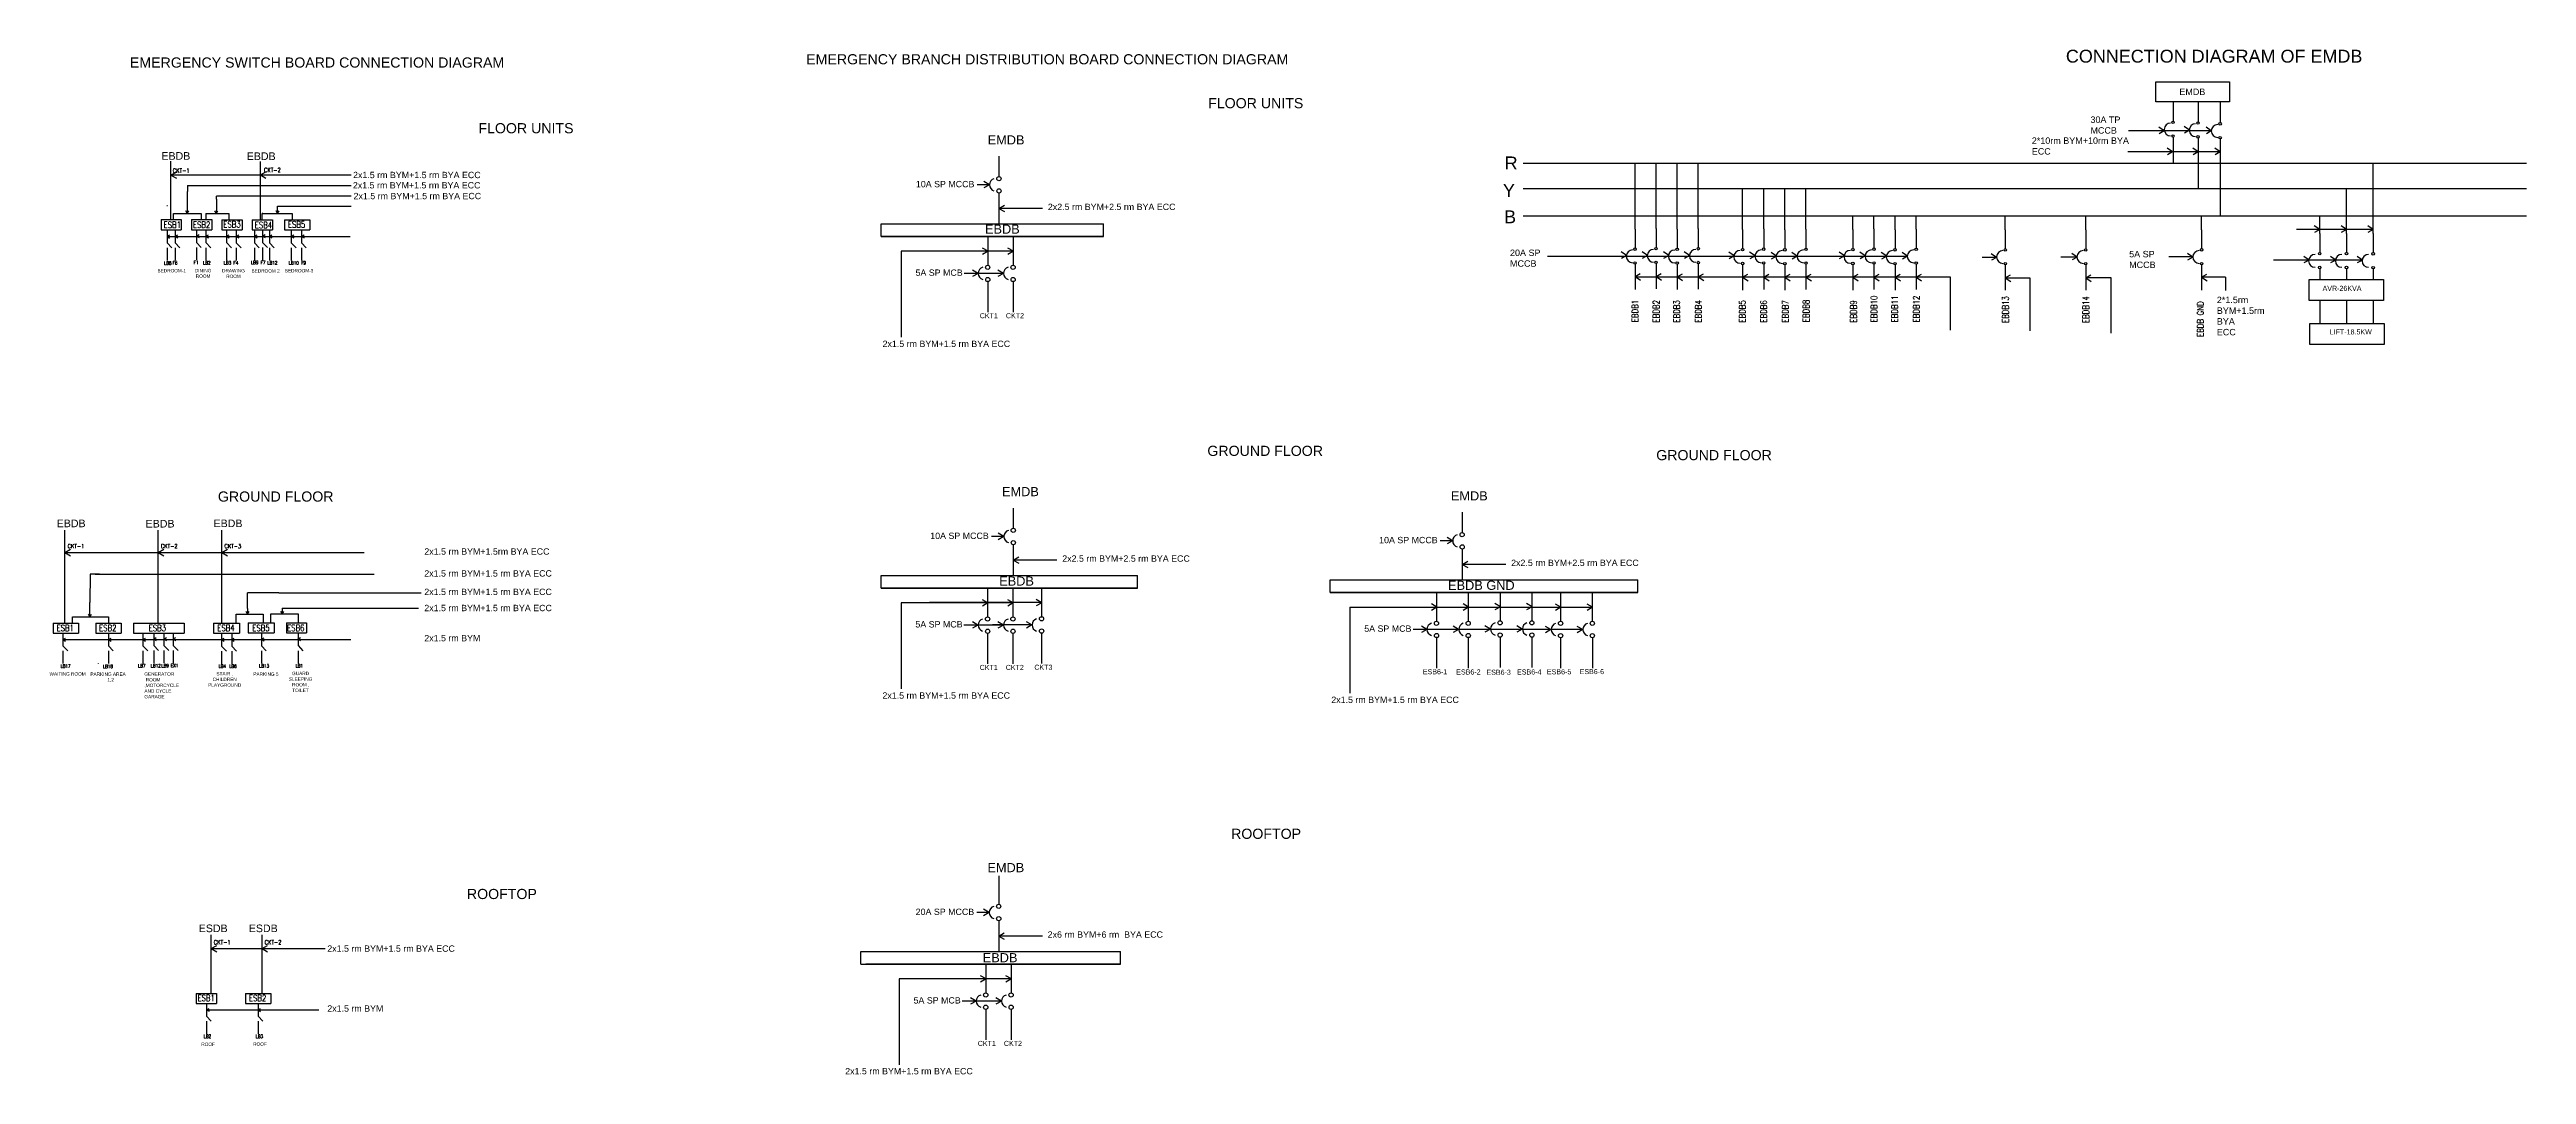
# Model space of a CAD drawing. Header units: inches. Extents: x 2731 to 8597, y 572 to 2997.
import ezdxf

# ---------------------------------------------------------------- set-up
doc = ezdxf.new("R2010")
doc.units = ezdxf.units.IN
doc.header["$MEASUREMENT"] = 0
doc.layers.add('TEXT', color=7, linetype='Continuous')
doc.styles.add('Annotative', font='arial.ttf')
doc.styles.get("Standard").update_dxf_attribs({"font": 'simplex.shx', "width": 0.8, "height": 24})

msp = doc.modelspace()

# ---------------------------------------------------------------- linework, layer by layer
for p, q in [((3018.6, 2594.9), (3018.6, 2733.2)), ((3018.6, 2700.4), (3031.7, 2708)), ((3175.1, 2700.4), (3018.6, 2700.4)), ((3018.6, 2700.4), (3031.7, 2692.9)), ((3175.1, 2700.5), (3445.1, 2700.5)), ((3230.6, 2594.3), (3230.6, 2732.5)), ((3230.6, 2700.5), (3243.7, 2708.1)), ((3230.6, 2700.5), (3243.7, 2693)), ((4979.4, 2744.7), (4979.4, 2696.8)), ((8107.4, 2727.9), (8107.4, 2728)), ((8170.7, 2727.9), (8170.7, 2728)), ((8234, 2561.7), (8234, 2727.9)), ((3057.5, 2656.3), (3057.5, 2661.2)), ((3057.5, 2609.2), (3057.5, 2656.3)), ((3057.6, 2675.9), (3445.2, 2675.9)), ((3057.6, 2675.9), (3057.6, 2661.2)), ((3131.9, 2650.3), (3126.3, 2650.3)), ((3126.3, 2643.3), (3126.3, 2650.3)), ((3126.3, 2643.3), (3126.3, 2609.3)), ((3445.5, 2650.3), (3131.9, 2650.3)), ((4956.9, 2677.3), (4927.6, 2677.3)), ((4956.8, 2677.4), (4943.7, 2684.9)), ((4956.8, 2677.4), (4943.7, 2669.8)), ((4979.5, 2657.8), (4979.5, 2585.8)), ((8170.7, 2561.8), (8170.7, 2667.9)), ((2995.1, 2594.9), (3043.1, 2594.9)), ((2995.1, 2594.9), (2995.1, 2570.9)), ((3010.1, 2627.8), (3009.2, 2627.8)), ((3025, 2594.9), (3025, 2609.2)), ((3025, 2609.2), (3089.9, 2609.2)), ((3043.1, 2594.9), (3043.1, 2570.9)), ((3057.4, 2609.2), (3053.9, 2615.3)), ((3057.4, 2609.2), (3061, 2615.3)), ((3067.1, 2594.9), (3115.1, 2594.9)), ((3067.1, 2594.9), (3067.1, 2570.9)), ((3089.9, 2609.2), (3089.9, 2594.9)), ((3101.2, 2609.3), (3155.7, 2609.3)), ((3101.2, 2609.3), (3101.2, 2594.9)), ((3115.1, 2594.9), (3115.1, 2570.9)), ((3126.3, 2609.3), (3122.8, 2615.4)), ((3126.3, 2609.3), (3129.9, 2615.4)), ((3139.1, 2594.5), (3187.1, 2594.5)), ((3139.1, 2594.5), (3139.1, 2570.5)), ((3155.7, 2609.3), (3155.7, 2594.5)), ((3187.1, 2594.5), (3187.1, 2570.5)), ((3211, 2594.4), (3259, 2594.4)), ((3211, 2594.4), (3211, 2570.4)), ((3235, 2594.4), (3235, 2609.7)), ((3235.9, 2609.7), (3235, 2609.7)), ((3235.9, 2609.7), (3305.6, 2609.7)), ((3259, 2594.4), (3259, 2570.4)), ((3271.2, 2609.7), (3267.7, 2615.9)), ((3271.2, 2626.7), (3445.1, 2626.7)), ((3271.2, 2609.7), (3271.2, 2626.7)), ((3271.2, 2609.7), (3274.8, 2615.9)), ((3287.2, 2594.6), (3347.2, 2594.6)), ((3287.2, 2594.6), (3287.2, 2570.6)), ((3305.6, 2609.7), (3305.6, 2594.6)), ((3347.2, 2594.6), (3347.2, 2570.6)), ((4700.8, 2585.3), (5227.3, 2585.3)), ((4700.8, 2555.3), (4700.8, 2585.3)), ((4979.5, 2621.5), (4992.6, 2629.1)), ((4979.5, 2621.8), (5082.8, 2621.8)), ((4979.5, 2621.5), (4992.6, 2614)), ((5227.3, 2555.3), (5227.3, 2585.3)), ((8107.4, 2561.8), (8107.4, 2603.4)), ((2995.1, 2570.9), (3043.1, 2570.9)), ((3009.4, 2569.8), (3009.4, 2539.8)), ((3009.4, 2555), (3015.5, 2558.5)), ((3009.4, 2555), (3015.5, 2551.4)), ((3009.4, 2555), (3443.4, 2555)), ((3009.4, 2539.8), (3020.8, 2527.8)), ((3009.4, 2527.8), (3009.4, 2497.8)), ((3028.6, 2570.3), (3028.6, 2540.3)), ((3028.6, 2555.4), (3034.7, 2559)), ((3028.6, 2555.4), (3034.7, 2551.9)), ((3028.6, 2540.3), (3040, 2528.3)), ((3028.6, 2528.3), (3028.6, 2498.3)), ((3067.1, 2570.9), (3115.1, 2570.9)), ((3079, 2570.9), (3079, 2540.9)), ((3079, 2556), (3085.1, 2559.5)), ((3079, 2556), (3085.1, 2552.4)), ((3079, 2540.9), (3090.4, 2528.9)), ((3079, 2528.9), (3079, 2498.9)), ((3101.4, 2570.5), (3101.4, 2540.5)), ((3101.4, 2555.6), (3107.5, 2559.1)), ((3101.4, 2555.6), (3107.5, 2552)), ((3101.4, 2540.5), (3112.8, 2528.5)), ((3101.4, 2528.5), (3101.4, 2498.5)), ((3139.1, 2570.5), (3187.1, 2570.5)), ((3150.4, 2570.5), (3150.4, 2540.5)), ((3150.4, 2555.7), (3156.5, 2559.2)), ((3150.4, 2555.7), (3156.5, 2552.1)), ((3150.4, 2540.5), (3161.8, 2528.5)), ((3150.4, 2528.5), (3150.4, 2498.5)), ((3173.3, 2570.2), (3173.3, 2540.2)), ((3173.3, 2555.3), (3179.5, 2558.8)), ((3173.3, 2555.3), (3179.5, 2551.8)), ((3173.3, 2540.2), (3184.8, 2528.2)), ((3173.3, 2528.2), (3173.3, 2498.2)), ((3211, 2570.4), (3259, 2570.4)), ((3216.4, 2570.3), (3216.4, 2540.3)), ((3216.4, 2555.4), (3222.5, 2558.9)), ((3216.4, 2555.4), (3222.5, 2551.8)), ((3216.4, 2540.3), (3227.8, 2528.3)), ((3216.4, 2528.3), (3216.4, 2498.3)), ((3235.6, 2570.7), (3235.6, 2540.7)), ((3235.6, 2555.8), (3241.7, 2559.4)), ((3235.6, 2555.8), (3241.7, 2552.3)), ((3235.6, 2540.7), (3247, 2528.7)), ((3235.6, 2528.7), (3235.6, 2498.7)), ((3251.7, 2570), (3251.7, 2540)), ((3251.7, 2555.1), (3257.8, 2558.7)), ((3251.7, 2555.1), (3257.8, 2551.6)), ((3251.7, 2540), (3263.1, 2528)), ((3251.7, 2528), (3251.7, 2498)), ((3287.2, 2570.6), (3347.2, 2570.6)), ((3303.7, 2570.1), (3303.7, 2540.1)), ((3303.7, 2555), (3309.9, 2558.6)), ((3303.7, 2555), (3309.9, 2551.5)), ((3303.7, 2540.1), (3315.1, 2528.1)), ((3303.7, 2528.1), (3303.7, 2498.1)), ((3327.7, 2570.1), (3327.7, 2540.1)), ((3327.7, 2555), (3333.9, 2558.6)), ((3327.7, 2555), (3333.9, 2551.5)), ((3327.7, 2540.1), (3339.1, 2528.1)), ((3327.7, 2528.1), (3327.7, 2498.1)), ((4700.8, 2555.3), (5227.3, 2555.3)), ((5227.3, 2555.3), (4700.8, 2555.3)), ((4953.8, 2520.2), (4940.7, 2527.7)), ((4952.9, 2554.1), (4952.9, 2487.1)), ((5013.7, 2520.2), (5000.6, 2527.7)), ((5012.9, 2554.1), (5012.9, 2487.1)), ((8233.9, 2571.5), (8052.2, 2571.5)), ((5013.1, 2520.6), (4748, 2520.6)), ((4748, 2520.6), (4748, 2316.6)), ((4990.5, 2467.6), (4896.9, 2467.6)), ((4930.2, 2467.5), (4917.1, 2475.1)), ((4930.2, 2467.5), (4917.1, 2460)), ((4953.8, 2520.2), (4940.7, 2512.6)), ((4990.3, 2467.5), (4977.2, 2475.1)), ((4990.3, 2467.5), (4977.2, 2460)), ((5013.7, 2520.2), (5000.6, 2512.6)), ((7130.8, 2507.9), (6278.6, 2507.9)), ((7341.9, 2505.5), (7307.7, 2505.5)), ((7532.3, 2505.9), (7494.1, 2505.9)), ((8208.7, 2499.3), (7997.6, 2499.3)), ((8107.4, 2478.6), (8107.4, 2453.3)), ((8170.7, 2478.6), (8170.7, 2453.3)), ((8234, 2478.5), (8234, 2453.3)), ((4953.1, 2448.1), (4953.1, 2376.1)), ((5013.1, 2448.1), (5013.1, 2376.1)), ((6485.8, 2459.4), (7232.1, 2459.4)), ((7232.1, 2459.4), (7232.1, 2333.1)), ((7362.8, 2457.1), (7421, 2457.1)), ((7421, 2457.1), (7421, 2331.9)), ((7553.2, 2457.7), (7612.9, 2457.7)), ((7612.9, 2457.7), (7612.9, 2325.8)), ((8107.4, 2403.5), (8107.4, 2348.9)), ((8170.4, 2403.5), (8170.4, 2348.9)), ((8234, 2403.5), (8234, 2348.9)), ((5013.4, 1912.4), (5013.4, 1864.5)), ((6076.4, 1902.3), (6076.4, 1854.3)), ((2767.7, 1640.1), (2767.7, 1860.2)), ((2988.6, 1640.1), (2988.6, 1860.2)), ((3139.2, 1640.1), (3139.2, 1860.2)), ((4990.9, 1845), (4961.6, 1845)), ((4990.8, 1845.1), (4977.7, 1852.6)), ((4990.8, 1845.1), (4977.7, 1837.5)), ((5013.5, 1825.5), (5013.5, 1753.5)), ((6054, 1834.8), (6024.6, 1834.8)), ((6053.9, 1834.9), (6040.8, 1842.5)), ((6053.9, 1834.9), (6040.8, 1827.4)), ((2767.7, 1807.1), (2780.8, 1814.7)), ((2767.7, 1807.1), (2780.8, 1799.6)), ((2767.7, 1807.1), (3475.9, 1807.1)), ((2988.6, 1807.1), (3001.7, 1814.7)), ((2988.6, 1807.1), (3001.7, 1799.6)), ((3139.2, 1807.1), (3152.3, 1814.7)), ((3139.2, 1807.1), (3152.3, 1799.6)), ((5013.5, 1789.2), (5026.6, 1796.8)), ((5013.5, 1789.5), (5116.8, 1789.5)), ((5013.5, 1789.2), (5026.6, 1781.7)), ((6076.6, 1815.3), (6076.6, 1743.3)), ((6076.6, 1779.1), (6089.7, 1786.7)), ((6076.6, 1779.3), (6179.8, 1779.3)), ((6076.6, 1779.1), (6089.7, 1771.5)), ((2827.2, 1755.8), (2826.9, 1688.9)), ((2849.7, 1755.8), (2827.2, 1755.8)), ((2839.3, 1755.8), (3500, 1755.8)), ((3200, 1674.6), (3200, 1711.3)), ((3273.8, 1711.3), (3200, 1711.3)), ((3274.4, 1711.3), (3273.8, 1711.3)), ((3274.4, 1711.3), (3611.3, 1711.3)), ((4700.4, 1753), (5308, 1753)), ((4700.4, 1723), (4700.4, 1753)), ((4700.4, 1723), (5308, 1723)), ((5308, 1723), (4700.4, 1723)), ((4952.6, 1721.8), (4952.6, 1654.8)), ((5012.6, 1721.8), (5012.6, 1654.8)), ((5080.3, 1722.2), (5080.3, 1655.2)), ((5308, 1723), (5308, 1753)), ((5763.5, 1742.8), (6492.5, 1742.8)), ((5763.5, 1712.8), (5763.5, 1742.8)), ((5763.5, 1712.8), (6492.5, 1712.8)), ((6492.5, 1712.8), (5763.5, 1712.8)), ((6015.6, 1711.6), (6015.6, 1644.6)), ((6090.8, 1711.6), (6090.8, 1644.6)), ((6166.3, 1712.7), (6166.3, 1645.7)), ((6241.5, 1712.7), (6241.5, 1645.7)), ((6309.5, 1711.4), (6309.5, 1644.4)), ((6384.7, 1711.4), (6384.7, 1644.4)), ((6492.5, 1712.8), (6492.5, 1742.8)), ((2785.3, 1640.1), (2785.3, 1654.7)), ((2785.3, 1654.7), (2847.8, 1654.7)), ((2827.1, 1654.7), (2823.6, 1660.9)), ((2826.9, 1671.8), (2826.9, 1688.9)), ((2826.9, 1654.7), (2826.9, 1671.8)), ((2827.1, 1654.7), (2830.6, 1660.9)), ((2847.8, 1654.7), (2870.5, 1654.8)), ((2870.5, 1654.7), (2870.6, 1640.1)), ((3173.2, 1640.1), (3173.2, 1661.1)), ((3173.2, 1661.1), (3237.3, 1661.1)), ((3199.9, 1661.1), (3196.4, 1667.2)), ((3200, 1674.6), (3199.9, 1661.1)), ((3199.9, 1661.1), (3203.5, 1667.2)), ((3237.3, 1661.1), (3237.3, 1640.8)), ((3255.4, 1640.8), (3255.4, 1661.7)), ((3255.4, 1661.7), (3319.5, 1661.7)), ((3282.1, 1661.7), (3278.6, 1667.8)), ((3282.2, 1675.2), (3282.1, 1661.7)), ((3282.1, 1661.7), (3285.7, 1667.8)), ((3282.2, 1675.2), (3604.5, 1675.2)), ((3319.5, 1661.7), (3319.5, 1641.4)), ((5012.7, 1688.3), (4747.6, 1688.3)), ((4747.6, 1688.3), (4747.6, 1484.3)), ((5080.5, 1688.7), (4815.4, 1688.7)), ((4929.8, 1635.3), (4916.7, 1642.8)), ((4953.5, 1687.9), (4940.4, 1695.5)), ((4953.5, 1687.9), (4940.4, 1680.3)), ((4990, 1635.3), (4976.9, 1642.8)), ((5013.3, 1687.9), (5000.2, 1695.5)), ((5013.3, 1687.9), (5000.2, 1680.3)), ((5057.7, 1635.7), (5044.6, 1643.3)), ((5081.1, 1688.3), (5068, 1695.9)), ((5081.1, 1688.3), (5068, 1680.8)), ((5810.7, 1678.1), (5810.7, 1474.1)), ((5810.7, 1678.1), (6385.4, 1677.5)), ((6016.5, 1677.8), (6003.5, 1685.3)), ((6016.5, 1677.8), (6003.5, 1670.2)), ((6091.6, 1677.8), (6078.5, 1685.3)), ((6091.6, 1677.8), (6078.5, 1670.2)), ((6167.2, 1678.8), (6154.1, 1686.4)), ((6167.2, 1678.8), (6154.1, 1671.2)), ((6242.2, 1678.8), (6229.2, 1686.4)), ((6242.2, 1678.8), (6229.2, 1671.2)), ((6310.4, 1677.5), (6297.3, 1685.1)), ((6310.4, 1677.5), (6297.3, 1670)), ((6385.4, 1677.5), (6372.3, 1685.1)), ((6385.4, 1677.5), (6372.3, 1670)), ((2739.8, 1640.1), (2799.8, 1640.1)), ((2739.8, 1640.1), (2739.8, 1616.1)), ((2739.8, 1616.1), (2799.8, 1616.1)), ((2762.9, 1616.1), (2762.9, 1586.1)), ((2762.9, 1601.2), (2769.1, 1604.8)), ((2762.9, 1601.2), (2769.1, 1597.7)), ((2762.9, 1601.2), (3444.3, 1601.2)), ((2762.9, 1586.1), (2774.4, 1574.1)), ((2799.8, 1640.1), (2799.8, 1616.1)), ((2840.6, 1640.1), (2900.6, 1640.1)), ((2840.6, 1640.1), (2840.6, 1616.1)), ((2840.6, 1616.1), (2900.6, 1616.1)), ((2870.6, 1616.1), (2870.6, 1586.1)), ((2870.6, 1601.2), (2876.7, 1604.8)), ((2870.6, 1601.2), (2876.7, 1597.7)), ((2870.6, 1586.1), (2882, 1574.1)), ((2900.6, 1640.1), (2900.6, 1616.1)), ((2930, 1640.1), (3023.6, 1640.1)), ((2930, 1640.1), (2930, 1616.1)), ((2930, 1616.1), (3023.6, 1616.1)), ((2952.3, 1616.1), (2952.3, 1586.1)), ((2952.3, 1601.2), (2958.5, 1604.8)), ((2952.3, 1601.1), (2958.5, 1597.5)), ((2952.3, 1586.1), (2963.8, 1574.1)), ((2977.8, 1602.3), (2984, 1605.9)), ((2977.8, 1602.3), (2984, 1598.8)), ((2977.9, 1616.1), (2977.9, 1586.9)), ((2977.9, 1586.9), (2989.3, 1574.9)), ((3001.8, 1602.4), (3008, 1606)), ((3001.8, 1602.4), (3008, 1598.9)), ((3001.9, 1616.1), (3001.9, 1586.9)), ((3001.9, 1586.9), (3013.3, 1574.9)), ((3023.6, 1640.1), (3050.1, 1640.1)), ((3023.6, 1616.1), (3050.1, 1616.1)), ((3024.1, 1602.6), (3030.2, 1606.2)), ((3024.1, 1602.6), (3030.2, 1599.1)), ((3024.2, 1616.1), (3024.2, 1587.1)), ((3024.2, 1587.1), (3035.6, 1575.1)), ((3050.1, 1640.1), (3050.1, 1616.1)), ((3119.5, 1640.1), (3181.2, 1640.1)), ((3119.5, 1640.1), (3119.5, 1616.1)), ((3119.5, 1616.1), (3181.2, 1616.1)), ((3138.4, 1601.1), (3144.5, 1604.7)), ((3138.4, 1601.1), (3144.5, 1597.6)), ((3138.5, 1615.7), (3138.5, 1585.7)), ((3138.5, 1585.7), (3149.9, 1573.7)), ((3162.4, 1601.2), (3168.5, 1604.8)), ((3162.4, 1601.2), (3168.5, 1597.7)), ((3162.5, 1615.7), (3162.5, 1585.7)), ((3162.5, 1585.7), (3173.9, 1573.7)), ((3181.2, 1640.1), (3181.2, 1616.1)), ((3201.7, 1640.8), (3262.9, 1640.8)), ((3201.7, 1640.8), (3201.7, 1616.8)), ((3201.7, 1616.8), (3262.9, 1616.8)), ((3232.9, 1602), (3239.1, 1605.5)), ((3232.9, 1602), (3239.1, 1598.4)), ((3233, 1616.5), (3233, 1586.5)), ((3233, 1586.5), (3244.4, 1574.5)), ((3262.9, 1640.8), (3262.9, 1616.8)), ((3292, 1640.7), (3340, 1640.7)), ((3292, 1640.7), (3292, 1616.7)), ((3292, 1616.7), (3340, 1616.7)), ((3319.4, 1602.3), (3325.5, 1605.8)), ((3319.4, 1602.3), (3325.5, 1598.7)), ((3319.5, 1616.8), (3319.5, 1586.8)), ((3319.5, 1586.8), (3330.9, 1574.8)), ((3340, 1640.7), (3340, 1616.7)), ((4990.1, 1635.3), (4896.6, 1635.3)), ((4929.8, 1635.3), (4916.7, 1627.7)), ((4952.7, 1615.8), (4952.7, 1543.8)), ((5057.9, 1635.7), (4964.3, 1635.7)), ((4990, 1635.3), (4976.9, 1627.7)), ((5012.7, 1615.8), (5012.7, 1543.8)), ((5057.7, 1635.7), (5044.6, 1628.1)), ((5080.5, 1616.2), (5080.5, 1544.2)), ((6362.1, 1624.9), (5960.3, 1624.9)), ((5992.9, 1625.1), (5979.8, 1632.7)), ((5992.9, 1625.1), (5979.8, 1617.6)), ((6015.8, 1605.6), (6015.8, 1533.6)), ((6068.2, 1625.1), (6055.1, 1632.7)), ((6068.2, 1625.1), (6055.1, 1617.6)), ((6090.9, 1605.6), (6090.9, 1533.6)), ((6143.6, 1626.1), (6130.5, 1633.7)), ((6143.6, 1626.1), (6130.5, 1618.6)), ((6166.4, 1606.7), (6166.4, 1534.7)), ((6218.9, 1626.1), (6205.8, 1633.7)), ((6218.9, 1626.1), (6205.8, 1618.6)), ((6241.6, 1606.7), (6241.6, 1534.7)), ((6286.7, 1624.9), (6273.6, 1632.4)), ((6286.7, 1624.9), (6273.6, 1617.3)), ((6309.6, 1605.4), (6309.6, 1533.4)), ((6362.1, 1624.9), (6349, 1632.4)), ((6362.1, 1624.9), (6349, 1617.3)), ((6384.8, 1605.4), (6384.8, 1533.4)), ((2762.9, 1574.1), (2762.9, 1544.1)), ((2846.6, 1545.1), (2846.6, 1544.1)), ((2870.6, 1574.1), (2870.6, 1544.1)), ((2952.3, 1574.1), (2952.3, 1544.1)), ((2977.9, 1574.9), (2977.9, 1544.9)), ((3001.9, 1574.9), (3001.9, 1544.9)), ((3024.2, 1575.1), (3024.2, 1545.1)), ((3138.5, 1573.7), (3138.5, 1543.7)), ((3162.5, 1573.7), (3162.5, 1543.7)), ((3233, 1574.5), (3233, 1544.5)), ((3319.5, 1574.8), (3319.5, 1544.8)), ((4978.9, 1041.7), (4978.9, 974.7)), ((4956.4, 955.2), (4927.1, 955.2)), ((4956.3, 955.3), (4943.2, 962.8)), ((4956.3, 955.3), (4943.2, 947.7)), ((3114.1, 763.8), (3114.1, 902.1)), ((3234.5, 763.9), (3234.5, 902.1)), ((4979, 935.7), (4979, 863.7)), ((4979, 899.4), (4992.1, 907)), ((4979, 899.7), (5082.3, 899.7)), ((4979, 899.4), (4992.1, 891.9)), ((3114.1, 869.7), (3127.2, 877.2)), ((3114.1, 869.8), (3384.1, 869.8)), ((3114.1, 869.7), (3127.2, 862.1)), ((3234.5, 869.7), (3247.6, 877.2)), ((3234.5, 869.7), (3247.6, 862.1)), ((4652.8, 863.2), (5267.4, 863.2)), ((4652.8, 833.2), (4652.8, 863.2)), ((4652.8, 833.2), (5267.4, 833.2)), ((5267.4, 833.2), (4664.6, 833.2)), ((4948.2, 832), (4948.2, 765)), ((5008.2, 832), (5008.2, 765)), ((5267.4, 833.2), (5267.4, 863.2)), ((3078.1, 763.8), (3126.1, 763.8)), ((3078.1, 763.8), (3078.1, 739.8)), ((3126.1, 763.8), (3126.1, 739.8)), ((3194.9, 763.9), (3254.9, 763.9)), ((3194.9, 763.9), (3194.9, 739.9)), ((3254.9, 763.9), (3254.9, 739.9)), ((5008.3, 798.5), (4743.2, 798.5)), ((4743.2, 798.5), (4743.2, 594.5)), ((4949.1, 798.1), (4936, 805.7)), ((4949.1, 798.1), (4936, 790.5)), ((5008.9, 798.1), (4995.8, 805.7)), ((5008.9, 798.1), (4995.8, 790.5)), ((3078.1, 739.8), (3126.1, 739.8)), ((3102.8, 739.8), (3102.8, 709.8)), ((3102.8, 724.9), (3108.9, 728.4)), ((3102.8, 724.9), (3108.9, 721.4)), ((3102.8, 724.9), (3369, 724.9)), ((3102.8, 709.8), (3114.2, 697.8)), ((3194.9, 739.9), (3254.9, 739.9)), ((3224.9, 739.9), (3224.9, 709.9)), ((3224.9, 724.9), (3231, 728.4)), ((3224.9, 724.9), (3231, 721.3)), ((3224.9, 709.9), (3236.3, 697.9)), ((4985.7, 745.5), (4892.1, 745.5)), ((4925.4, 745.4), (4912.3, 753)), ((4925.4, 745.4), (4912.3, 737.9)), ((4948.3, 726), (4948.3, 654)), ((4985.6, 745.4), (4972.5, 753)), ((4985.6, 745.4), (4972.5, 737.9)), ((5008.3, 726), (5008.3, 654)), ((3102.8, 697.8), (3102.8, 667.8)), ((3224.9, 697.9), (3224.9, 667.9))]:
    msp.add_line(p, q)
for points in [[(8082.4, 2453.3), (8258.3, 2453.3), (8258.3, 2403.5), (8082.4, 2403.5)], [(8084.1, 2348.9), (8260, 2348.9), (8260, 2299.1), (8084.1, 2299.1)]]:
    msp.add_lwpolyline(points, close=True)
for centre in [(4979.4, 2691.8), (4979.5, 2662.8), (4952.9, 2482.1), (5012.9, 2482.1), (4953.1, 2453.1), (5013.1, 2453.1), (5013.4, 1859.5), (5013.5, 1830.5), (6076.4, 1849.3), (6076.6, 1820.3), (4952.6, 1649.8), (5012.6, 1649.8), (5080.3, 1650.2), (6015.6, 1639.6), (6090.8, 1639.6), (6166.3, 1640.7), (6241.5, 1640.7), (6309.5, 1639.4), (6384.7, 1639.4), (4952.7, 1620.8), (5012.7, 1620.8), (5080.5, 1621.2), (6015.8, 1610.6), (6090.9, 1610.6), (6166.4, 1611.7), (6241.6, 1611.7), (6309.6, 1610.4), (6384.8, 1610.4), (4978.9, 969.7), (4979, 940.7), (4948.2, 760), (5008.2, 760), (4948.3, 731), (5008.3, 731)]:
    msp.add_circle(centre, 5)
for centre in [(4972.1, 2677.3), (4945.6, 2467.6), (5005.6, 2467.6), (5006.1, 1845), (6069.1, 1834.8), (4945.3, 1635.3), (5005.3, 1635.3), (5073, 1635.7), (6008.3, 1625.1), (6083.5, 1625.1), (6159, 1626.2), (6234.2, 1626.2), (6302.2, 1624.9), (6377.4, 1624.9), (4971.6, 955.2), (4940.8, 745.5), (5000.8, 745.5)]:
    msp.add_arc(centre, 15.1, 106.82304, 253.17696)
at = {"layer": 'TEXT', "color": 0}
for p, q in [((7759.9, 2872.8), (7759.9, 2828)), ((7819.2, 2873.8), (7819.2, 2826.3)), ((7871.5, 2873.5), (7871.5, 2824.5)), ((7654.9, 2805.5), (7850.6, 2805.5)), ((7739.2, 2804.7), (7726.5, 2813.3)), ((7739.2, 2804.7), (7726.9, 2797.7)), ((7759, 2755.5), (7746.2, 2764.1)), ((7759.9, 2789.6), (7759.9, 2729.7)), ((7799.2, 2806.5), (7786.4, 2815.1)), ((7799.2, 2806.5), (7786.9, 2799.5)), ((7819.7, 2755.4), (7806.9, 2764)), ((7817.6, 2805.7), (7817.6, 2805.7)), ((7819.2, 2787.9), (7819.2, 2667.9)), ((7850.6, 2805.4), (7838.7, 2813.3)), ((7850.6, 2805.4), (7839.2, 2797.7)), ((7871.9, 2755.4), (7859.1, 2764)), ((7871.5, 2786.1), (7871.5, 2603.4)), ((6485.8, 2572.6), (6485.8, 2728.9)), ((6535.7, 2573.9), (6535.7, 2728.9)), ((6585.7, 2572.3), (6585.7, 2728.6)), ((6635.7, 2573.6), (6635.7, 2728.6)), ((7871.5, 2755.6), (7652.8, 2755.6)), ((7759, 2755.5), (7746.6, 2748.4)), ((7819.7, 2755.4), (7807.3, 2748.4)), ((7871.9, 2755.4), (7859.5, 2748.4)), ((6740.7, 2571.4), (6740.7, 2667.9)), ((6790.6, 2572.7), (6790.6, 2667.9)), ((6840.6, 2571.1), (6840.6, 2667.9)), ((6890.6, 2572.4), (6890.6, 2667.9)), ((7001.8, 2571.4), (7001.8, 2603.4)), ((7051.7, 2572.7), (7051.7, 2603.4)), ((7101.7, 2571.1), (7101.7, 2603.4)), ((7151.7, 2572.4), (7151.7, 2603.4)), ((7362.8, 2571), (7362.8, 2602.1)), ((7553.2, 2570.8), (7553.2, 2601.9)), ((7827.7, 2571.1), (7827.7, 2602.9)), ((6485.8, 2572.6), (6485.8, 2527.8)), ((6535.7, 2573.9), (6535.7, 2529.1)), ((6585.7, 2572.3), (6585.7, 2527.6)), ((6635.7, 2573.6), (6635.7, 2528.9)), ((6740.7, 2571.4), (6740.7, 2526.6)), ((6790.6, 2572.7), (6790.6, 2527.9)), ((6840.6, 2571.1), (6840.6, 2526.3)), ((6890.6, 2572.4), (6890.6, 2527.6)), ((7001.8, 2571.4), (7001.8, 2526.6)), ((7051.7, 2572.7), (7051.7, 2527.9)), ((7101.7, 2571.1), (7101.7, 2526.3)), ((7151.7, 2572.4), (7151.7, 2527.6)), ((7362.8, 2571), (7362.8, 2526.3)), ((7553.2, 2570.8), (7553.2, 2526.1)), ((7827.7, 2571.1), (7827.7, 2526.3)), ((8107.3, 2571.6), (8094.6, 2580.1)), ((8107.3, 2571.6), (8095, 2564.5)), ((8107.4, 2561.8), (8107.4, 2517)), ((8170.7, 2571.6), (8157.9, 2580.1)), ((8170.7, 2571.6), (8158.3, 2564.5)), ((8170.7, 2561.8), (8170.7, 2517)), ((8233.9, 2571.5), (8221.2, 2580.1)), ((8233.9, 2571.5), (8221.6, 2564.5)), ((8234, 2561.7), (8234, 2516.9)), ((6465.9, 2510.2), (6453.2, 2518.7)), ((6465.9, 2510.2), (6453.6, 2503.1)), ((6485.8, 2489.4), (6485.8, 2429.5)), ((6485.8, 2460), (6498.2, 2467)), ((6515.2, 2510.2), (6502.5, 2518.7)), ((6515.2, 2510.2), (6502.9, 2503.1)), ((6535.7, 2490.7), (6535.7, 2430.8)), ((6535.7, 2460), (6548, 2467)), ((6565.8, 2509.9), (6553, 2518.5)), ((6565.8, 2509.9), (6553.5, 2502.9)), ((6585.7, 2489.1), (6585.7, 2429.2)), ((6585.7, 2459.7), (6598, 2466.7)), ((6615.2, 2509.9), (6602.5, 2518.5)), ((6615.2, 2509.9), (6602.9, 2502.9)), ((6635.7, 2490.4), (6635.7, 2430.5)), ((6635.7, 2459.7), (6648, 2466.7)), ((6720.8, 2508.9), (6708.1, 2517.5)), ((6720.8, 2508.9), (6708.5, 2501.9)), ((6740.7, 2488.2), (6740.7, 2428.2)), ((6740.7, 2458.7), (6753, 2465.8)), ((6770.1, 2508.9), (6757.3, 2517.5)), ((6770.1, 2508.9), (6757.8, 2501.9)), ((6790.6, 2489.5), (6790.6, 2429.5)), ((6790.6, 2458.7), (6802.9, 2465.8)), ((6820.7, 2508.7), (6807.9, 2517.3)), ((6820.7, 2508.7), (6808.4, 2501.6)), ((6840.6, 2487.9), (6840.6, 2428)), ((6840.6, 2458.5), (6852.9, 2465.5)), ((6870.1, 2508.7), (6857.4, 2517.3)), ((6870.1, 2508.7), (6857.8, 2501.6)), ((6890.6, 2489.2), (6890.6, 2429.3)), ((6890.6, 2458.5), (6902.9, 2465.5)), ((6981.9, 2508.9), (6969.1, 2517.5)), ((6981.9, 2508.9), (6969.6, 2501.9)), ((7001.8, 2488.2), (7001.8, 2428.2)), ((7001.8, 2458.7), (7014.1, 2465.8)), ((7031.2, 2508.9), (7018.4, 2517.5)), ((7031.2, 2508.9), (7018.9, 2501.9)), ((7051.7, 2489.5), (7051.7, 2429.5)), ((7051.7, 2458.7), (7064, 2465.8)), ((7081.8, 2508.7), (7069, 2517.3)), ((7081.8, 2508.7), (7069.4, 2501.6)), ((7101.7, 2487.9), (7101.7, 2428)), ((7101.7, 2458.5), (7114, 2465.5)), ((7131.2, 2508.7), (7118.5, 2517.3)), ((7131.2, 2508.7), (7118.9, 2501.6)), ((7151.7, 2489.2), (7151.7, 2429.3)), ((7151.7, 2458.5), (7164, 2465.5)), ((7342.1, 2505.6), (7329.4, 2514.2)), ((7342.1, 2505.6), (7329.8, 2498.6)), ((7362.8, 2487.8), (7362.8, 2427.9)), ((7362.8, 2457.1), (7375.1, 2464.1)), ((7533.1, 2506.4), (7520.4, 2515)), ((7533.1, 2506.4), (7520.8, 2499.4)), ((7553.2, 2487.6), (7553.2, 2427.7)), ((7553.2, 2456.9), (7565.5, 2463.9)), ((7806.8, 2506.6), (7749.8, 2506.6)), ((7806.9, 2506.1), (7794.2, 2514.7)), ((7806.9, 2506.1), (7794.6, 2499.1)), ((7827.7, 2487.9), (7827.7, 2428)), ((7827.7, 2458.8), (7840.1, 2465.8)), ((8082.1, 2499.3), (8069.4, 2507.9)), ((8082.1, 2499.3), (8069.8, 2492.3)), ((8145.4, 2499.3), (8132.7, 2507.9)), ((8145.4, 2499.3), (8133.1, 2492.3)), ((8208.7, 2499.3), (8195.9, 2507.9)), ((8208.7, 2499.3), (8196.4, 2492.3)), ((6485.8, 2460), (6498.6, 2451.4)), ((6535.7, 2460), (6548.4, 2451.4)), ((6585.7, 2459.7), (6598.5, 2451.1)), ((6635.7, 2459.7), (6648.5, 2451.1)), ((6740.7, 2458.7), (6753.5, 2450.1)), ((6790.6, 2458.7), (6803.3, 2450.1)), ((6840.6, 2458.5), (6853.4, 2449.9)), ((6890.6, 2458.5), (6903.4, 2449.9)), ((7001.8, 2458.7), (7014.6, 2450.1)), ((7051.7, 2458.7), (7064.4, 2450.1)), ((7101.7, 2458.5), (7114.4, 2449.9)), ((7151.7, 2458.5), (7164.4, 2449.9)), ((7362.8, 2457.1), (7375.6, 2448.5)), ((7553.2, 2456.9), (7565.9, 2448.3)), ((7827.7, 2458.8), (7840.5, 2450.2)), ((7884.1, 2458.7), (7827.7, 2458.7)), ((7884.1, 2458.7), (7884.1, 2427))]:
    msp.add_line(p, q, dxfattribs=at)
at = {"layer": 'TEXT', "color": 1}
msp.add_line((8597, 2727.9), (6221.2, 2727.9), dxfattribs=at)
at = {"layer": 'TEXT', "color": 6}
msp.add_line((8597, 2667.9), (6221.2, 2667.9), dxfattribs=at)
at = {"layer": 'TEXT', "color": 5}
msp.add_line((8597, 2603.4), (6221.2, 2603.4), dxfattribs=at)
at = {"layer": 'TEXT', "color": 0}
msp.add_lwpolyline([(7719.1, 2921.3), (7893.5, 2921.3), (7893.5, 2873.3), (7719.1, 2873.3)], close=True, dxfattribs=at)
for centre in [(7759.9, 2825.1), (7819.2, 2823.4), (7871.5, 2821.6), (7759.9, 2792.5), (7819.2, 2790.8), (7871.5, 2789), (6485.8, 2524.9), (6535.7, 2526.2), (6585.7, 2524.6), (6635.7, 2525.9), (6740.7, 2523.7), (6790.6, 2525), (6840.6, 2523.4), (6890.6, 2524.7), (7001.8, 2523.7), (7051.7, 2525), (7101.7, 2523.4), (7151.7, 2524.7), (7362.8, 2523.3), (7553.2, 2523.1), (7827.7, 2523.4), (6485.8, 2492.3), (6535.7, 2493.6), (6585.7, 2492.1), (6635.7, 2493.3), (6740.7, 2491.1), (6790.6, 2492.4), (6840.6, 2490.8), (6890.6, 2492.1), (7001.8, 2491.1), (7051.7, 2492.4), (7101.7, 2490.8), (7151.7, 2492.1), (7362.8, 2490.7), (7553.2, 2490.5), (7827.7, 2490.8), (8107.4, 2514.1), (8107.4, 2481.5), (8170.7, 2514.1), (8170.7, 2481.5), (8234, 2514), (8234, 2481.4)]:
    msp.add_circle(centre, 2.92, dxfattribs=at)
for centre in [(7754.2, 2808.2), (7813.4, 2806.5), (7865.7, 2804.8), (6480.1, 2508), (6529.9, 2509.3), (6580, 2507.8), (6630, 2509.1), (6784.8, 2508.1), (6884.9, 2507.9), (7045.9, 2508.1), (7145.9, 2507.9), (6735, 2506.8), (6834.8, 2506.6), (6996.1, 2506.8), (7095.9, 2506.6), (7357.1, 2506.5), (7547.4, 2506.3), (7822, 2506.6), (8096.3, 2497.2), (8159.6, 2497.2), (8222.9, 2497.2)]:
    msp.add_arc(centre, 15.2, 90, 270, dxfattribs=at)

# ---------------------------------------------------------------- texts
at = {"attachment_point": 1, "style": 'Annotative'}
for s, width, gutter_width, heights, insert, char_height in [('EMERGENCY SWITCH BOARD CONNECTION DIAGRAM', 895.132, 120, [45], (2921.4, 2978.7), 24), ('EMERGENCY BRANCH DISTRIBUTION BOARD CONNECTION DIAGRAM', 1191.728, 535.7, [43.6], (4523, 2986.4), 24), ('EMDB', 51.09, 75, [11.5], (4952.8, 2794.3), 21.6), ('EBDB', 51.09, 75, [0], (2996, 2754.6), 18), ('EBDB', 51.09, 75, [0], (3198.1, 2754), 18), ('EBDB ', 243.081, 114.4, [18.8], (4946.5, 2583.3), 21.6), ('GROUND FLOOR', 426.515, 120, [0], (3129.8, 1951.6), 24), ('EMDB', 51.09, 75, [11.5], (4986.8, 1962), 21.6), ('{\\C152;\\c12285479;EMDB}', 51.09, 75, [11.5], (6049.8, 1951.9), 21.6), ('EBDB', 51.09, 75, [0], (2748, 1885), 18), ('EBDB', 51.09, 75, [0], (2958.6, 1884.3), 18), ('EBDB', 51.09, 75, [0], (3119.5, 1885.1), 18), ('EBDB ', 243.081, 114.4, [18.8], (4980.2, 1750.4), 21.6), ('{\\C85;\\c4766296;EBDB GND}', 243.081, 114.4, [18.8], (6043.2, 1740.3), 21.6), ('EMDB', 51.09, 75, [11.5], (4952.3, 1072.2), 21.6), ('ESDB', 51.09, 75, [0], (3084.4, 926.7), 18), ('ESDB', 51.09, 75, [0], (3203, 926.7), 18), ('EBDB', 51.09, 75, [21.6], (4941.2, 859), 21.6)]:
    msp.add_mtext_dynamic_manual_height_columns(s, width=width, gutter_width=gutter_width, heights=heights, dxfattribs=dict(at, insert=insert, char_height=char_height))
note = msp.add_mtext_dynamic_manual_height_columns('FLOOR UNITS \\P', width=476.089, gutter_width=120, heights=[13.6, 0], dxfattribs=dict(insert=(4878.8, 2882.5), char_height=24, attachment_point=1, style='Annotative'))
note = msp.add_mtext_dynamic_manual_height_columns('FLOOR UNITS\\P', width=476.089, gutter_width=120, heights=[13.6, 0], dxfattribs=dict(insert=(3150.6, 2823.2), char_height=24, attachment_point=1, style='Annotative'))
at = {"attachment_point": 1}
for s, width, gutter_width, insert, char_height in [('CKT-1', 56.251, 50, (3023, 2715.9), 10), ('CKT-2', 56.251, 50, (3239, 2717.1), 10), ('ESB1', 43.53, 75, (3001.2, 2590.1), 15), ('ESB2', 43.53, 75, (3070.6, 2590.2), 15), ('ESB3', 43.53, 75, (3142.6, 2591.2), 15), ('ESB4', 43.53, 75, (3217, 2589.7), 15), ('ESB5', 43.53, 75, (3295.5, 2590.9), 15), ('LB8', 30.275, 40, (3002.2, 2496.1), 8), ('F6', 30.275, 40, (3022.5, 2496.6), 8), ('F1', 30.275, 40, (3072.3, 2497.1), 8), ('LB2', 30.275, 40, (3094.7, 2496.7), 8), ('LB3', 30.275, 40, (3143.7, 2496.8), 8), ('F4', 30.275, 40, (3166.7, 2496.4), 8), ('LB9', 30.275, 40, (3208.1, 2497.5), 8), ('F7', 30.275, 40, (3230.8, 2497.5), 8), ('LB12', 30.275, 40, (3247, 2496.7), 8), ('LB10', 30.275, 40, (3297.6, 2496.4), 8), (' F9', 30.275, 40, (3322.1, 2496.4), 8), ('CKT-1', 56.251, 50, (2773.8, 1827.2), 10), ('CKT-2', 56.251, 50, (2994.7, 1827.2), 10), ('CKT-3', 56.251, 50, (3145.3, 1827.2), 10), ('ESB1', 43.53, 75, (2747.7, 1636.1), 15), ('ESB2', 43.53, 75, (2848.5, 1636.1), 15), ('ESB3', 43.53, 75, (2965.8, 1636.1), 15), ('ESB4', 43.53, 75, (3128.2, 1636.3), 15), ('ESB5', 43.53, 75, (3211.1, 1636.2), 15), ('ESB6', 43.53, 75, (3293.6, 1636.3), 15), ('LB17', 30.275, 40, (2757.1, 1542.4), 8), ('LB18', 30.275, 40, (2857.6, 1541.6), 8), ('LB7', 30.275, 40, (2940.5, 1543.2), 8), ('LB12', 30.275, 40, (2970.7, 1543.2), 8), ('LB9', 30.275, 40, (2996.1, 1543.2), 8), ('EX1', 30.275, 40, (3018.3, 1543.4), 8), ('LB4', 30.275, 40, (3131.3, 1542), 8), ('LB6', 30.275, 40, (3156.6, 1542), 8), ('LB13', 30.275, 40, (3227.2, 1542.8), 8), ('LB1', 30.275, 40, (3313.6, 1543.1), 8), ('CKT-1', 56.251, 50, (3120.2, 889.7), 10), ('CKT-2', 56.251, 50, (3240.6, 889.7), 10), ('ESB1', 43.53, 75, (3081.5, 760.4), 15), ('ESB2', 43.53, 75, (3203.2, 760.1), 15), ('LB2', 30.275, 40, (3096.1, 666.1), 8), ('LB3', 30.275, 40, (3219.3, 666.2), 8)]:
    msp.add_mtext_dynamic_manual_height_columns(s, width=width, gutter_width=gutter_width, heights=[0], dxfattribs=dict(at, insert=insert, char_height=char_height))
at = {"color": 1, "char_height": 15, "attachment_point": 1, "style": 'Annotative'}
for s, width, insert in [('2x1.5 rm BYM+1.5 rm BYA ECC', 304.681, (3449.9, 2708)), ('2x1.5 rm BYM+1.5 rm BYA ECC', 304.681, (3449.9, 2708)), ('2x1.5 rm BYM+1.5 rm BYA ECC', 304.681, (3449.5, 2683.7)), ('2x1.5 rm BYM+1.5 rm BYA ECC', 304.681, (3451.1, 2658.2)), ('10A SP MCCB', 276.439, (4782.8, 2686.5)), ('2x2.5 rm BYM+2.5 rm BYA ECC', 349.26, (5095.4, 2632.6)), ('5A SP MCB', 276.439, (4781.9, 2476.9)), ('2x1.5 rm BYM+1.5 rm BYA ECC', 346.17, (4703.9, 2308.5)), ('10A SP MCCB', 276.439, (4816.8, 1854.2)), ('10A SP MCCB', 276.439, (5879.9, 1844.1)), ('2x1.5 rm BYM+1.5 rm BYA ECC', 311.134, (3618.6, 1765.2)), ('2x1.5 rm BYM+1.5rm BYA ECC', 301.321, (3618.7, 1817)), ('2x2.5 rm BYM+2.5 rm BYA ECC', 321.915, (5129.4, 1800.3)), ('2x2.5 rm BYM+2.5 rm BYA ECC', 305.692, (6192.5, 1790.2)), ('2x1.5 rm BYM+1.5 rm BYA ECC', 305.639, (3618.6, 1721.5)), ('2x1.5 rm BYM+1.5 rm BYA ECC', 307.209, (3618.6, 1683.3)), ('5A SP MCB', 276.439, (4781.6, 1644.7)), ('2x1.5 rm BYM', 262.788, (3618.6, 1612)), ('5A SP MCB', 276.439, (5844.6, 1634.5)), ('2x1.5 rm BYM+1.5 rm BYA ECC', 315.27, (4703.6, 1476.2)), ('2x1.5 rm BYM+1.5 rm BYA ECC', 318.817, (5766.6, 1466.1)), ('20A SP MCCB', 276.439, (4782.3, 964.4)), ('2x6 rm BYM+6 rm  BYA ECC', 293.016, (5094.9, 910.5)), ('2x1.5 rm BYM+1.5 rm BYA ECC', 302.625, (3388.9, 877.3)), ('2x1.5 rm BYM', 262.788, (3388.9, 735.5)), ('5A SP MCB', 276.439, (4777.2, 754.8)), ('2x1.5 rm BYM+1.5 rm BYA ECC', 312.974, (4615.4, 587.2))]:
    msp.add_mtext_dynamic_manual_height_columns(s, width=width, gutter_width=75, heights=[25.8], dxfattribs=dict(at, insert=insert))
at = {"char_height": 8, "attachment_point": 1, "style": 'Annotative'}
for s, insert, width in [('\\pi3.94237;DINING \\P\\pi6.19885;ROOM', (3071.2, 2478.4), 45.44), ('\\pi-3.50647;DRAWING \\P\\pi6.19885;ROOM', (3143.2, 2478.1), 45.44), ('BEDROOM 2', (3209.3, 2477.6), 66.548), ('BEDROOM-3', (3288.2, 2478), 66.548), ('GENERATOR  ROOM ,MOTORCYCLE AND CYCLE GARAGE', (2955.7, 1523.4), 66.938), ('\\pi14.65589;STAIR , \\P\\pi5.64088;CHILDREN \\P\\pi-4.92665;PLAYGROUND ', (3111.6, 1524.2), 66.938), ('\\pi13.88372;GUARD \\P\\pi6.11837;SLEEPING \\P\\pi13.91646;ROOM , \\P\\pi14.15111;TOILET', (3291.6, 1524.9), 66.938), ('ROOF', (3090.5, 647.4), 45.44), ('ROOF', (3213.3, 647.7), 66.548)]:
    msp.add_mtext(s, dxfattribs=dict(at, insert=insert, width=width))
at = {"color": 5, "char_height": 12, "attachment_point": 1, "style": 'Annotative'}
for s, insert in [('{\\C256;\\c0;AVR-26KVA}', (8114.1, 2438.3)), ('{\\C256;\\c0;CKT1}', (4934.1, 2373.5)), ('{\\C256;\\c0;CKT2}', (4996, 2373.5)), ('{\\C256;\\c0;LIFT-18.5KW}', (8131.1, 2335.2)), ('{\\C256;\\c0;CKT1}', (4933.8, 1541.2)), ('{\\C256;\\c0;CKT2}', (4995.6, 1541.2)), ('{\\C256;\\c0;CKT3}', (5063.4, 1541.6)), ('{\\C256;\\c0;ESB6-1}', (5983.3, 1531)), ('{\\C256;\\c0;ESB6-2}', (6062.4, 1530.4)), ('{\\C256;\\c0;ESB6-3}', (6134, 1529.8)), ('{\\C256;\\c0;ESB6-4}', (6206.5, 1530.4)), ('{\\C256;\\c0;ESB6-5}', (6277.2, 1530.8)), ('{\\C256;\\c0;ESB6-6}', (6354.7, 1531.3)), ('{\\C256;\\c0;CKT1}', (4929.3, 651.4)), ('{\\C256;\\c0;CKT2}', (4991.2, 651.4))]:
    msp.add_mtext_dynamic_manual_height_columns(s, width=276.439, gutter_width=75, heights=[25.8], dxfattribs=dict(at, insert=insert))
note = msp.add_mtext_dynamic_manual_height_columns('GROUND FLOOR \\P', width=476.089, gutter_width=120, heights=[13.6, 0], dxfattribs=dict(insert=(4877, 2059.7), char_height=24, attachment_point=1, style='Annotative'))
note = msp.add_mtext_dynamic_manual_height_columns('GROUND FLOOR \\P', width=476.089, gutter_width=120, heights=[13.6, 0], dxfattribs=dict(insert=(5940, 2049.6), char_height=24, attachment_point=1, style='Annotative'))
note = msp.add_mtext_dynamic_manual_height_columns('ROOFTOP \\P', width=476.089, gutter_width=120, heights=[13.6, 0], dxfattribs=dict(insert=(4933.2, 1153.5), char_height=24, attachment_point=1, style='Annotative'))
note = msp.add_mtext_dynamic_manual_height_columns('ROOFTOP \\P', width=476.089, gutter_width=120, heights=[13.6, 0], dxfattribs=dict(insert=(3123.4, 1011), char_height=24, attachment_point=1, style='Annotative'))
at = {"layer": 'TEXT', "color": 0, "attachment_point": 1, "style": 'Annotative'}
for s, insert, char_height, width in [('CONNECTION DIAGRAM OF EMDB', (7506.2, 2996.9), 30.468, 1008.313), ('{\\C1;EMDB}', (7775, 2904.9), 15.23, 191.033), ('{\\C1;2*10rm BYM+10rm BYA ECC}', (7425.5, 2789.4), 15.234, 250.412), ('R', (6177.1, 2744.3), 30.5, 1008.313), ('Y', (6173, 2679.2), 30.5, 1008.313), ('B', (6175.7, 2616.8), 30.5, 1008.313), ('{\\C1;20A SP MCCB}', (6189.8, 2524), 15.234, 101.365), ('{\\C1;2*1.5rm BYM+1.5rm BYA ECC}', (7863.7, 2412.5), 15.234, 71.475)]:
    msp.add_mtext(s, dxfattribs=dict(at, insert=insert, char_height=char_height, width=width))
at = {"layer": 'TEXT', "color": 1, "width": 101.365, "attachment_point": 1, "style": 'Annotative'}
for s, insert, char_height in [('30A TP MCCB', (7564.4, 2839), 15.234), ('5A SP MCCB', (7656.1, 2520.9), 15.23)]:
    msp.add_mtext(s, dxfattribs=dict(at, insert=insert, char_height=char_height))
at = {"layer": 'TEXT', "char_height": 8, "attachment_point": 1, "style": 'Annotative'}
for s, insert in [('\\pi13.37283;BEDROOM-1', (2973.3, 2478.1)), ('\\pi3.43286;WAITING ROOM ', (2727.6, 1523.9)), ('PARKING AREA\\P             1,2 ', (2827.8, 1523.2)), ('\\pi16.62249;PARKING 5', (3197.1, 1523.3))]:
    msp.add_mtext_dynamic_manual_height_columns(s, width=91.559, gutter_width=40, heights=[0], dxfattribs=dict(at, insert=insert))
at = {"layer": 'TEXT', "color": 0, "char_height": 15.23, "width": 507.806, "attachment_point": 1, "rotation": 90}
for s, insert in [('EBDB10', (7044.2, 2351.4)), ('EBDB11', (7093.3, 2351.4)), ('EBDB12', (7144.4, 2351.4)), ('EBDB13', (7355.5, 2350.1)), ('EBDB14', (7545.9, 2349.9)), ('EBDB1', (6478.3, 2351.9)), ('EBDB2', (6528.4, 2351.3)), ('EBDB3', (6576.8, 2351)), ('EBDB4', (6628.1, 2351)), ('EBDB5', (6732.5, 2351)), ('EBDB6', (6782.8, 2351)), ('EBDB7', (6834.1, 2351)), ('EBDB8', (6883.5, 2352)), ('EBDB9', (6995.7, 2350.7)), ('EBDB GND', (7817.1, 2317))]:
    msp.add_mtext(s, dxfattribs=dict(at, insert=insert))

doc.saveas('drawing.dxf')
